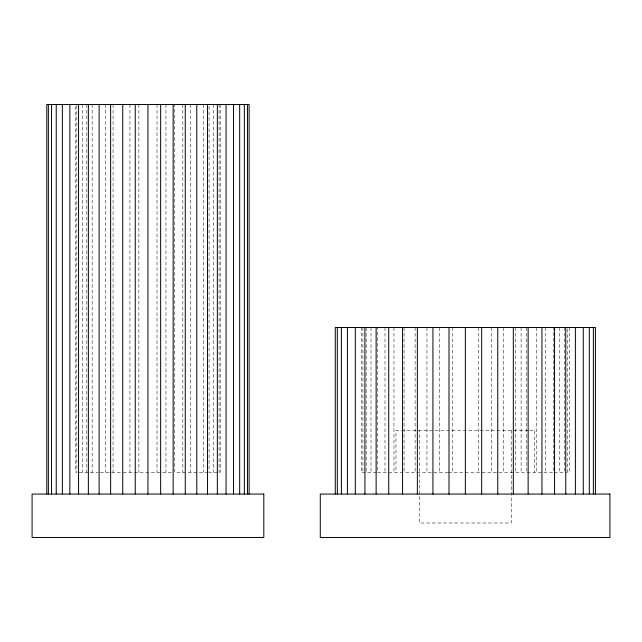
<?xml version="1.0" encoding="UTF-8"?>
<svg xmlns="http://www.w3.org/2000/svg" width="642" height="642" viewBox="0 0 642 642"><rect width="100%" height="100%" fill="white"/><g stroke="black" fill="none" stroke-linecap="round" stroke-linejoin="round"><path stroke-width="0.48" stroke-dasharray="3.21 2.41" d="M528.189 430.333L395.962 430.333L395.962 472.327M529.802 430.333L534.722 430.333L534.714 472.327M79.086 472.327L98.386 472.327M100.385 472.327L121.298 472.327M123.216 472.327L173.645 472.327M208.193 472.327L174.608 472.327L174.608 104.51M365.37 472.327L361.286 472.327L361.286 327.516M376.413 472.327L366.181 472.327L366.181 327.516M448.18 472.327L377.311 472.327L377.311 327.516M448.317 472.327L553.38 472.327L553.38 327.516M554.279 472.327L566.95 472.327M569.406 327.516L569.406 472.327L567.761 472.327L567.761 327.516M564.511 327.516L564.511 472.327M559.688 327.516L559.688 472.327M545.684 327.516L545.684 472.327M536.72 327.516L536.72 472.327M526.633 327.516L526.633 472.327M521.103 327.516L521.103 472.327M515.574 327.516L515.574 472.327M511.305 430.333L511.305 523.013L419.387 523.013L419.387 430.333M503.729 327.516L503.729 472.327M491.274 327.516L491.274 472.327M478.41 327.516L478.41 472.327M452.281 327.516L452.281 472.327M439.417 327.516L439.417 472.327M426.962 327.516L426.962 472.327M415.117 327.516L415.117 472.327M404.059 327.516L404.059 472.327M393.971 327.516L393.971 472.327M385.007 327.516L385.007 472.327M371.004 327.516L371.004 472.327M362.923 327.516L362.923 472.327M220.214 104.51L220.214 472.327L209.083 472.327L209.083 104.51M219.074 104.51L219.074 472.327M213.465 104.51L213.465 472.327M203.739 104.51L203.739 472.327M190.505 104.51L190.505 472.327M182.834 104.51L182.834 472.327M165.957 104.51L165.957 472.327M157.025 104.51L157.025 472.327M138.873 104.51L138.873 472.327M129.941 104.51L129.941 472.327M113.064 104.51L113.064 472.327M105.392 104.51L105.392 472.327M92.159 104.51L92.159 472.327M86.814 104.51L86.814 472.327M82.433 104.51L82.433 472.327M76.823 105.505L76.823 472.327L75.684 472.327L75.684 104.51"/><path stroke-width="0.96" d="M595.415 494.051L595.415 327.516L335.268 327.516L335.268 494.051M593.368 327.516L593.368 494.051M589.3 327.516L589.3 494.051M583.273 327.516L583.273 494.051M575.384 327.516L575.384 494.051M565.771 327.516L565.771 494.051M554.56 327.516L554.56 494.051M541.952 327.516L541.952 494.051M528.133 327.516L528.133 494.051M513.319 327.516L513.319 494.051M497.759 327.516L497.759 494.051M481.677 327.516L481.677 494.051M465.346 327.516L465.346 494.051M449.007 327.516L449.007 494.051M432.933 327.516L432.933 494.051M417.364 327.516L417.364 494.051M402.558 327.516L402.558 494.051M388.739 327.516L388.739 494.051M376.124 327.516L376.124 494.051M364.921 327.516L364.921 494.051M355.307 327.516L355.307 494.051M347.418 327.516L347.418 494.051M341.392 327.516L341.392 494.051M337.323 327.516L337.323 494.051M249.12 494.051L249.12 104.51L46.778 104.51L46.778 494.051M247.523 104.51L247.523 494.051M244.353 104.51L244.353 494.051M239.667 104.51L239.667 494.051M233.536 104.51L233.536 494.051M226.056 104.51L226.056 494.051M217.341 104.51L217.341 494.051M207.535 104.51L207.535 494.051M196.781 104.51L196.781 494.051M185.265 104.51L185.265 494.051M173.155 104.51L173.155 494.051M160.652 104.51L160.652 494.051M147.949 104.51L147.949 494.051M135.245 104.51L135.245 494.051M122.742 104.51L122.742 494.051M110.633 104.51L110.633 494.051M99.117 104.51L99.117 494.051M88.363 104.51L88.363 494.051M78.557 104.51L78.557 494.051M69.842 104.51L69.842 494.051M62.362 104.51L62.362 494.051M56.231 104.51L56.231 494.051M51.545 104.51L51.545 494.051M48.375 104.51L48.375 494.051M263.798 494.051L32.1 494.051L32.1 537.49L263.798 537.49L263.798 494.051M609.9 494.051L320.278 494.051L320.278 537.49L609.9 537.49L609.9 494.051"/></g></svg>
